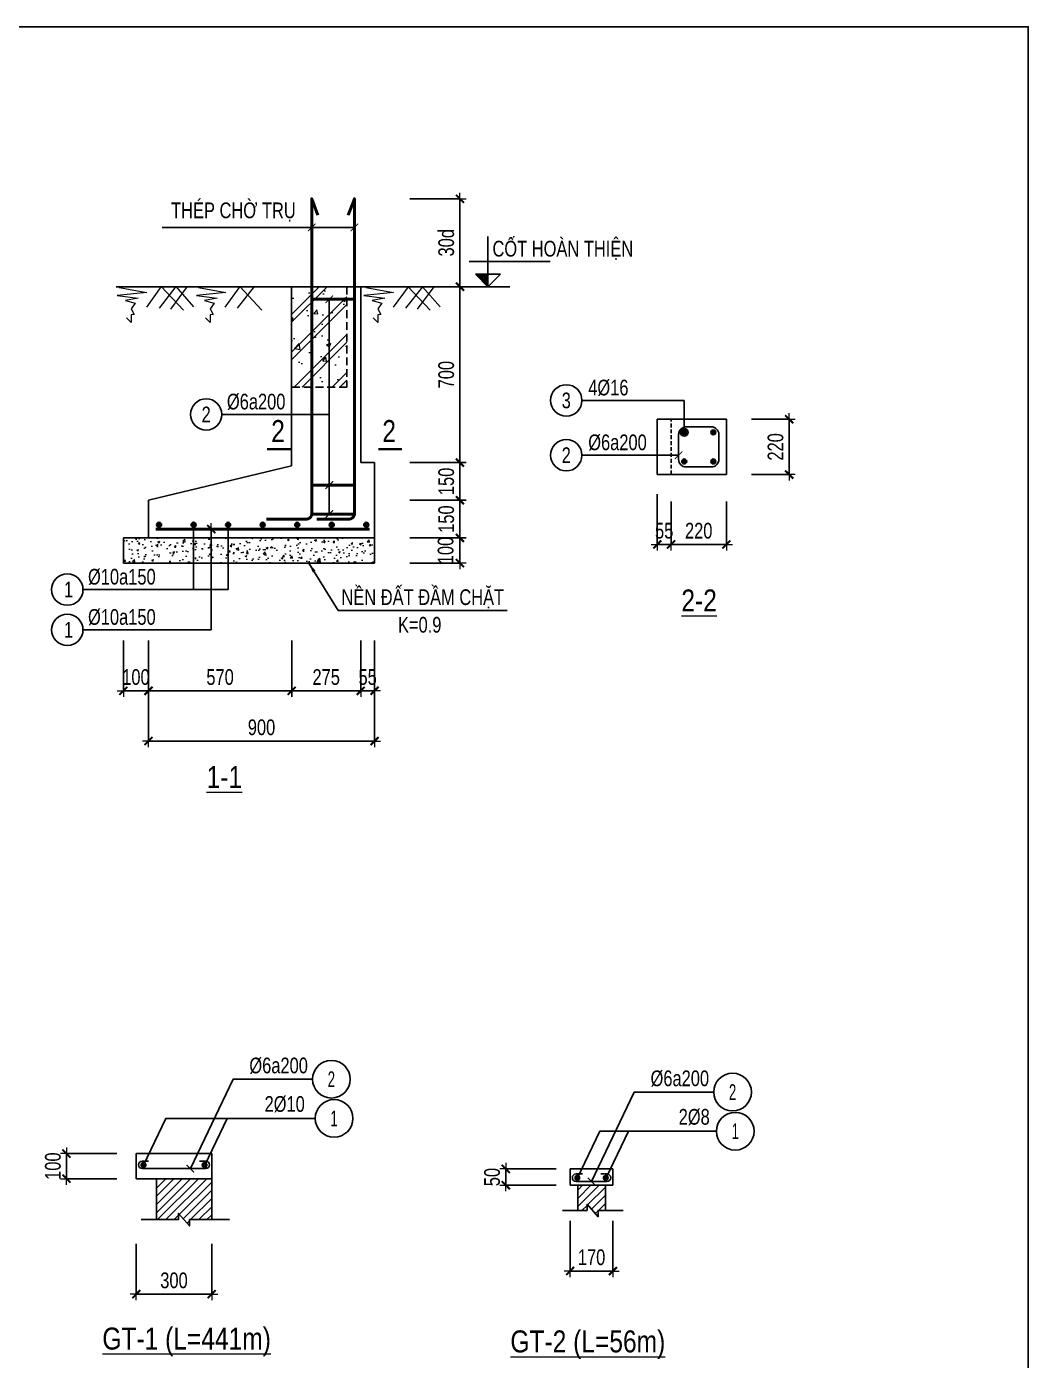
# Model space of a CAD drawing. Header units: millimetres. Extents: x 354914 to 384342, y 22525 to 116384.
# Drawn here: x 376366 to 384342, y 33199 to 43816 of the extents above; entities that cross this region are included whole.
import ezdxf
from ezdxf.enums import TextEntityAlignment as Align

# ---------------------------------------------------------------- set-up
doc = ezdxf.new("R2010")
doc.units = ezdxf.units.MM
doc.header["$LTSCALE"] = 250
doc.header["$MEASUREMENT"] = 0
doc.header["$PDMODE"] = 34
doc.header["$PDSIZE"] = 100
doc.linetypes.add('HIDDEN', pattern=[0.375, 0.25, -0.125])
doc.layers.get('0').update_dxf_attribs({"lineweight": 20})
doc.layers.get('DEFPOINTS').update_dxf_attribs({"color": 6, "lineweight": 20})
for name, color, linetype in [('1', 1, 'Continuous'), ('CDC.04.HIDDEN', 8, 'HIDDEN'), ('CDC_02.DIM', 1, 'Continuous'), ('CDC_03_BORDER', 3, 'Continuous'), ('KCS_BORDER', 3, 'Continuous'), ('KCS_CHI', 1, 'Continuous'), ('KCS_DIM', 1, 'Continuous'), ('KCS_HATCH', 201, 'Continuous'), ('KCS_SNODE', 6, 'Continuous'), ('KCS_STEEL', 4, 'Continuous'), ('KCS_STEEL BOTTOM', 4, 'Continuous'), ('KCS_TEXT', 2, 'Continuous'), ('KCS_TEXT_TK', 2, 'Continuous')]:
    doc.layers.add(name, color=color, linetype=linetype)
for name, color, linetype, lineweight in [('CDC.02.DIM', 1, 'Continuous', 18), ('CDC.03.BORDER', 3, 'Continuous', 25), ('CDC.05.STEEL', 4, 'Continuous', 50), ('CDC.06.TEXT', 2, 'Continuous', 18), ('CDC.10.HATCH', 251, 'Continuous', 9), ('CDC.11.NOTE', 8, 'Continuous', 18)]:
    doc.layers.add(name, color=color, linetype=linetype, lineweight=lineweight)
doc.styles.add('1', font='arial.ttf', dxfattribs={"width": 0.75})
doc.styles.add('KCS_BIGTEXT', font='arial.ttf', dxfattribs={"width": 0.75})
doc.styles.add('KCS_SMTEXT', font='arial.ttf', dxfattribs={"width": 0.7})
doc.dimstyles.new('50X2', dxfattribs={"dimscale": 50, "dimtxt": 2.5, "dimasz": 0.008, "dimexe": 0, "dimexo": 0, "dimgap": 0.9, "dimtad": 1, "dimdec": 0, "dimlfac": 0.5, "dimzin": 13, "dimdsep": 46, "dimtxsty": '1', "dimblk1": 'CHEO', "dimblk2": 'CHEO', "dimsah": 1, "dimcen": 0, "dimclrd": 256, "dimclre": 256, "dimclrt": 3, "dimadec": 0, "dimazin": 0, "dimtfac": 1, "dimtdec": 0, "dimtix": 1, "dimtmove": 2, "dimatfit": 3, "dimldrblk": 'CHEO', "dimfxl": 8, "dimfxlon": 1, "dimtolj": 1, "dimtzin": 13, "dimarcsym": 0})
doc.dimstyles.new('KCS_DIM25', dxfattribs={"dimscale": 25, "dimtxt": 2.5, "dimasz": 1.6, "dimexe": 1.2, "dimexo": 0, "dimgap": 1, "dimtad": 1, "dimdec": 0, "dimzin": 0, "dimdsep": 46, "dimtxsty": 'KCS_SMTEXT', "dimblk": 'ARCHTICK', "dimcen": 0, "dimdle": 1, "dimclrd": 256, "dimclre": 256, "dimclrt": 2, "dimadec": 0, "dimazin": 0, "dimtfac": 1, "dimtdec": 0, "dimtix": 1, "dimtmove": 2, "dimatfit": 3, "dimfxl": 1, "dimtolj": 1, "dimtzin": 0, "dimarcsym": 0})

# ---------------------------------------------------------------- blocks, each defined once
blk = doc.blocks.new('CHEO')
at = {"layer": 'CDC.02.DIM'}
for points in [[(-121, 0), (121, 0)], [(0, 121), (0, -121)]]:
    blk.add_lwpolyline(points, dxfattribs=at)
at = {"layer": 'CDC.02.DIM', "const_width": 40}
blk.add_lwpolyline([(80, 80), (-80, -81)], dxfattribs=at)
blk = doc.blocks.new('*D352')
at = {"layer": 'CDC.02.DIM', "lineweight": -2, "transparency": 16777216}
for p, q in [((381497, 40035), (381497, 39694)), ((381937, 40035), (381937, 39694)), ((381498, 39694), (381937, 39694))]:
    blk.add_line(p, q, dxfattribs=at)
at = {"layer": 'DEFPOINTS', "color": 0, "transparency": 16777216}
for p in [(381497, 40035), (381937, 40035), (381937, 39694)]:
    blk.add_point(p, dxfattribs=at)
at = {"layer": 'CDC.02.DIM', "lineweight": -2, "transparency": 16777216, "xscale": 0.4, "yscale": 0.4, "zscale": 0.4, "rotation": 180}
blk.add_blockref('CHEO', (381497, 39694), dxfattribs=at)
at = {"layer": 'CDC.02.DIM', "lineweight": -2, "transparency": 16777216, "xscale": 0.4, "yscale": 0.4, "zscale": 0.4}
blk.add_blockref('CHEO', (381937, 39694), dxfattribs=at)
at = {"layer": 'CDC.02.DIM', "color": 3, "transparency": 16777216, "insert": (381717, 39803), "char_height": 125, "attachment_point": 5, "style": '1'}
blk.add_mtext('\\A1;220', dxfattribs=at)
blk = doc.blocks.new('*D353')
at = {"layer": 'CDC.02.DIM', "lineweight": -2, "transparency": 16777216}
for p, q in [((382137, 40691), (382437, 40691)), ((382437, 40690), (382437, 40251)), ((382137, 40251), (382437, 40251))]:
    blk.add_line(p, q, dxfattribs=at)
at = {"layer": 'DEFPOINTS', "color": 0, "transparency": 16777216}
for p in [(382137, 40691), (382137, 40251), (382437, 40251)]:
    blk.add_point(p, dxfattribs=at)
at = {"layer": 'CDC.02.DIM', "lineweight": -2, "transparency": 16777216, "xscale": 0.4, "yscale": 0.4, "zscale": 0.4}
for p, rotation in [((382437, 40691), 90), ((382437, 40251), 270)]:
    blk.add_blockref('CHEO', p, dxfattribs=dict(at, rotation=rotation))
at = {"layer": 'CDC.02.DIM', "color": 3, "transparency": 16777216, "insert": (382329, 40471), "char_height": 125, "attachment_point": 5, "rotation": 90, "style": '1'}
blk.add_mtext('\\A1;220', dxfattribs=at)
blk = doc.blocks.new('KCS_SNODE')
at = {"layer": 'KCS_SNODE'}
blk.add_hatch(color=256, dxfattribs=at).paths.add_polyline_path([(-10, 0, 1), (10, 0, 1)])
blk.add_circle((0, 0), 10, dxfattribs=at)
blk = doc.blocks.new('_ArchTick')
at = {"color": 0, "linetype": 'ByBlock', "const_width": 0.15}
blk.add_lwpolyline([(-0.5, -0.5), (0.5, 0.5)], dxfattribs=at)
blk = doc.blocks.new('*D325')
at = {"layer": 'CDC.02.DIM', "lineweight": -2, "transparency": 16777216}
for p, q in [((377136, 38929), (377136, 38529)), ((377336, 38929), (377336, 38529)), ((377135, 38529), (377135, 38529)), ((377136, 38529), (377336, 38529)), ((377336, 38529), (377336, 38529))]:
    blk.add_line(p, q, dxfattribs=at)
at = {"layer": 'DEFPOINTS', "color": 0, "transparency": 16777216}
for p in [(377136, 39546), (377336, 39546), (377336, 38529)]:
    blk.add_point(p, dxfattribs=at)
at = {"layer": 'CDC.02.DIM', "lineweight": -2, "transparency": 16777216, "xscale": 0.4, "yscale": 0.4, "zscale": 0.4}
blk.add_blockref('CHEO', (377136, 38529), dxfattribs=at)
at = {"layer": 'CDC.02.DIM', "lineweight": -2, "transparency": 16777216, "xscale": 0.4, "yscale": 0.4, "zscale": 0.4, "rotation": 180}
blk.add_blockref('CHEO', (377336, 38529), dxfattribs=at)
at = {"layer": 'CDC.02.DIM', "color": 3, "transparency": 16777216, "insert": (377236, 38638), "char_height": 125, "attachment_point": 5, "style": '1'}
blk.add_mtext('\\A1;100', dxfattribs=at)
blk = doc.blocks.new('*D326')
at = {"layer": 'CDC.02.DIM', "lineweight": -2, "transparency": 16777216}
for p, q in [((377336, 38929), (377336, 38529)), ((378476, 38929), (378476, 38529)), ((377336, 38529), (378475, 38529))]:
    blk.add_line(p, q, dxfattribs=at)
at = {"layer": 'DEFPOINTS', "color": 0, "transparency": 16777216}
for p in [(378476, 40333), (377336, 39546), (378476, 38529)]:
    blk.add_point(p, dxfattribs=at)
at = {"layer": 'CDC.02.DIM', "lineweight": -2, "transparency": 16777216, "xscale": 0.4, "yscale": 0.4, "zscale": 0.4, "rotation": 180}
blk.add_blockref('CHEO', (377336, 38529), dxfattribs=at)
at = {"layer": 'CDC.02.DIM', "lineweight": -2, "transparency": 16777216, "xscale": 0.4, "yscale": 0.4, "zscale": 0.4}
blk.add_blockref('CHEO', (378476, 38529), dxfattribs=at)
at = {"layer": 'CDC.02.DIM', "color": 3, "transparency": 16777216, "insert": (377906, 38638), "char_height": 125, "attachment_point": 5, "style": '1'}
blk.add_mtext('\\A1;570', dxfattribs=at)
blk = doc.blocks.new('*D327')
at = {"layer": 'CDC.02.DIM', "lineweight": -2, "transparency": 16777216}
for p, q in [((378476, 38929), (378476, 38529)), ((379026, 38929), (379026, 38529)), ((378476, 38529), (379025, 38529))]:
    blk.add_line(p, q, dxfattribs=at)
at = {"layer": 'DEFPOINTS', "color": 0, "transparency": 16777216}
for p in [(378476, 40333), (379026, 39546), (379026, 38529)]:
    blk.add_point(p, dxfattribs=at)
at = {"layer": 'CDC.02.DIM', "lineweight": -2, "transparency": 16777216, "xscale": 0.4, "yscale": 0.4, "zscale": 0.4, "rotation": 180}
blk.add_blockref('CHEO', (378476, 38529), dxfattribs=at)
at = {"layer": 'CDC.02.DIM', "lineweight": -2, "transparency": 16777216, "xscale": 0.4, "yscale": 0.4, "zscale": 0.4}
blk.add_blockref('CHEO', (379026, 38529), dxfattribs=at)
at = {"layer": 'CDC.02.DIM', "color": 3, "transparency": 16777216, "insert": (378751, 38638), "char_height": 125, "attachment_point": 5, "style": '1'}
blk.add_mtext('\\A1;275', dxfattribs=at)
blk = doc.blocks.new('*D328')
at = {"layer": 'CDC.02.DIM', "lineweight": -2, "transparency": 16777216}
for p, q in [((377336, 38529), (377336, 38129)), ((379136, 38529), (379136, 38129)), ((377336, 38129), (379135, 38129))]:
    blk.add_line(p, q, dxfattribs=at)
at = {"layer": 'DEFPOINTS', "color": 0, "transparency": 16777216}
for p in [(377336, 39546), (379136, 39546), (379136, 38129)]:
    blk.add_point(p, dxfattribs=at)
at = {"layer": 'CDC.02.DIM', "lineweight": -2, "transparency": 16777216, "xscale": 0.4, "yscale": 0.4, "zscale": 0.4, "rotation": 180}
blk.add_blockref('CHEO', (377336, 38129), dxfattribs=at)
at = {"layer": 'CDC.02.DIM', "lineweight": -2, "transparency": 16777216, "xscale": 0.4, "yscale": 0.4, "zscale": 0.4}
blk.add_blockref('CHEO', (379136, 38129), dxfattribs=at)
at = {"layer": 'CDC.02.DIM', "color": 3, "transparency": 16777216, "insert": (378236, 38238), "char_height": 125, "attachment_point": 5, "style": '1'}
blk.add_mtext('\\A1;900', dxfattribs=at)
blk = doc.blocks.new('*D329')
at = {"layer": 'CDC.02.DIM', "lineweight": -2, "transparency": 16777216}
for p, q in [((379416, 40046), (379816, 40046)), ((379816, 39747), (379816, 40046)), ((379416, 39746), (379816, 39746))]:
    blk.add_line(p, q, dxfattribs=at)
at = {"layer": 'DEFPOINTS', "color": 0, "transparency": 16777216}
for p in [(379136, 40046), (379816, 40046), (379136, 39746)]:
    blk.add_point(p, dxfattribs=at)
at = {"layer": 'CDC.02.DIM', "lineweight": -2, "transparency": 16777216, "xscale": 0.4, "yscale": 0.4, "zscale": 0.4}
for p, rotation in [((379816, 40046), 90), ((379816, 39746), 270)]:
    blk.add_blockref('CHEO', p, dxfattribs=dict(at, rotation=rotation))
at = {"layer": 'CDC.02.DIM', "color": 3, "transparency": 16777216, "insert": (379707, 39896), "char_height": 125, "attachment_point": 5, "rotation": 90, "style": '1'}
blk.add_mtext('\\A1;150', dxfattribs=at)
blk = doc.blocks.new('*D330')
at = {"layer": 'CDC.02.DIM', "lineweight": -2, "transparency": 16777216}
for p, q in [((379416, 39746), (379816, 39746)), ((379816, 39547), (379816, 39746)), ((379416, 39546), (379816, 39546))]:
    blk.add_line(p, q, dxfattribs=at)
at = {"layer": 'DEFPOINTS', "color": 0, "transparency": 16777216}
for p in [(379136, 39746), (379816, 39746), (379136, 39546)]:
    blk.add_point(p, dxfattribs=at)
at = {"layer": 'CDC.02.DIM', "lineweight": -2, "transparency": 16777216, "xscale": 0.4, "yscale": 0.4, "zscale": 0.4}
for p, rotation in [((379816, 39746), 90), ((379816, 39546), 270)]:
    blk.add_blockref('CHEO', p, dxfattribs=dict(at, rotation=rotation))
at = {"layer": 'CDC.02.DIM', "color": 3, "transparency": 16777216, "insert": (379702, 39646), "char_height": 125, "attachment_point": 5, "rotation": 90, "style": '1'}
blk.add_mtext('\\A1;100', dxfattribs=at)
blk = doc.blocks.new('tu-nhien')
at = {"layer": 'CDC.10.HATCH', "linetype": 'Continuous'}
for p, q in [((215908, -265956), (215789, -266118)), ((216023, -265956), (215890, -266126)), ((215908, -265956), (216086, -266143)), ((216113, -265956), (215981, -266135)), ((216023, -265956), (216165, -266117)), ((216532, -265956), (216413, -266118)), ((216647, -265956), (216513, -266126)), ((216532, -265956), (216709, -266143))]:
    blk.add_line(p, q, dxfattribs=at)
for points in [[(215573, -265963), (215793, -266002), (215557, -266026), (215724, -266047), (215622, -266067), (215699, -266087), (215667, -266132), (215691, -266177), (215667, -266181), (215667, -266242), (215630, -266205)], [(216203, -265963), (216423, -266002), (216187, -266026), (216353, -266047), (216252, -266067), (216329, -266087), (216297, -266132), (216321, -266177), (216297, -266181), (216297, -266242), (216260, -266205)]]:
    blk.add_lwpolyline(points, dxfattribs=at)
blk = doc.blocks.new('*U297')
at = {"layer": 'CDC.05.STEEL'}
blk.add_line((-170, 0), (170, 0), dxfattribs=at)
blk = doc.blocks.new('*U298')
at = {"layer": 'CDC_03_BORDER', "color": 0, "linetype": 'ByBlock', "lineweight": -2, "transparency": 16777216}
blk.add_blockref('*U297', (0, 0), dxfattribs=at)
blk = doc.blocks.new('*U299')
at = {"layer": 'CDC.05.STEEL'}
blk.add_line((-170, 0), (170, 0), dxfattribs=at)
blk = doc.blocks.new('*U300')
at = {"layer": 'CDC_03_BORDER', "color": 0, "linetype": 'ByBlock', "lineweight": -2, "transparency": 16777216}
blk.add_blockref('*U299', (0, 0), dxfattribs=at)
blk = doc.blocks.new('*D331')
at = {"layer": 'CDC.02.DIM', "lineweight": -2, "transparency": 16777216}
for p, q in [((379416, 41746), (379816, 41746)), ((379816, 40347), (379816, 41746)), ((379416, 40346), (379816, 40346))]:
    blk.add_line(p, q, dxfattribs=at)
at = {"layer": 'DEFPOINTS', "color": 0, "transparency": 16777216}
for p in [(379136, 41746), (379816, 41746), (379136, 40346)]:
    blk.add_point(p, dxfattribs=at)
at = {"layer": 'CDC.02.DIM', "lineweight": -2, "transparency": 16777216, "xscale": 0.4, "yscale": 0.4, "zscale": 0.4}
for p, rotation in [((379816, 41746), 90), ((379816, 40346), 270)]:
    blk.add_blockref('CHEO', p, dxfattribs=dict(at, rotation=rotation))
at = {"layer": 'CDC.02.DIM', "color": 3, "transparency": 16777216, "insert": (379707, 41046), "char_height": 125, "attachment_point": 5, "rotation": 90, "style": '1'}
blk.add_mtext('\\A1;700', dxfattribs=at)
blk = doc.blocks.new('COS_CD')
at = {"layer": 'KCS_HATCH'}
blk.add_hatch(color=256, dxfattribs=at).paths.add_polyline_path([(37.5, 50), (87.5, 0), (87.5, 50)])
at = {"layer": 'KCS_CHI'}
for p, q in [((0, 0), (175, 0)), ((37.5, 50), (137.5, 50)), ((87.5, 0), (37.5, 50)), ((87.5, 0), (87.5, 50)), ((87.5, 0), (137.5, 50))]:
    blk.add_line(p, q, dxfattribs=at)
blk = doc.blocks.new('*D332')
at = {"layer": 'CDC.02.DIM', "lineweight": -2, "transparency": 16777216}
for p, q in [((379416, 42446), (379816, 42446)), ((379816, 41747), (379816, 42446)), ((379416, 41746), (379816, 41746))]:
    blk.add_line(p, q, dxfattribs=at)
at = {"layer": 'DEFPOINTS', "color": 0, "transparency": 16777216}
for p in [(379149, 42446), (379816, 42446), (379149, 41746)]:
    blk.add_point(p, dxfattribs=at)
at = {"layer": 'CDC.02.DIM', "lineweight": -2, "transparency": 16777216, "xscale": 0.4, "yscale": 0.4, "zscale": 0.4}
for p, rotation in [((379816, 42446), 90), ((379816, 41746), 270)]:
    blk.add_blockref('CHEO', p, dxfattribs=dict(at, rotation=rotation))
at = {"layer": 'CDC.02.DIM', "color": 3, "transparency": 16777216, "insert": (379707, 42096), "char_height": 125, "attachment_point": 5, "rotation": 90, "style": '1'}
blk.add_mtext('\\A1;30d', dxfattribs=at)
blk = doc.blocks.new('*U301')
at = {"layer": 'KCS_STEEL', "xscale": 2, "yscale": 2, "zscale": 2}
blk.add_blockref('KCS_SNODE', (0, 0), dxfattribs=at)
blk = doc.blocks.new('*U302')
at = {"layer": 'CDC_03_BORDER', "color": 0, "linetype": 'ByBlock', "lineweight": -2, "transparency": 16777216}
for p in [(0, 0), (275, 0), (550, 0), (825, 0), (1100, 0), (1375, 0), (1650, 0)]:
    blk.add_blockref('*U301', p, dxfattribs=at)
blk = doc.blocks.new('*D334')
at = {"layer": 'CDC.02.DIM', "lineweight": -2, "transparency": 16777216}
for p, q in [((379026, 38929), (379026, 38529)), ((379136, 38929), (379136, 38529)), ((379025, 38529), (379025, 38529)), ((379026, 38529), (379136, 38529)), ((379136, 38529), (379136, 38529))]:
    blk.add_line(p, q, dxfattribs=at)
at = {"layer": 'DEFPOINTS', "color": 0, "transparency": 16777216}
for p in [(379026, 39546), (379136, 39546), (379136, 38529)]:
    blk.add_point(p, dxfattribs=at)
at = {"layer": 'CDC.02.DIM', "lineweight": -2, "transparency": 16777216, "xscale": 0.4, "yscale": 0.4, "zscale": 0.4}
blk.add_blockref('CHEO', (379026, 38529), dxfattribs=at)
at = {"layer": 'CDC.02.DIM', "lineweight": -2, "transparency": 16777216, "xscale": 0.4, "yscale": 0.4, "zscale": 0.4, "rotation": 180}
blk.add_blockref('CHEO', (379136, 38529), dxfattribs=at)
at = {"layer": 'CDC.02.DIM', "color": 3, "transparency": 16777216, "insert": (379081, 38638), "char_height": 125, "attachment_point": 5, "style": '1'}
blk.add_mtext('\\A1;55', dxfattribs=at)
blk = doc.blocks.new('*D335')
at = {"layer": 'CDC.02.DIM', "lineweight": -2, "transparency": 16777216}
for p, q in [((379416, 40346), (379816, 40346)), ((379816, 40047), (379816, 40346)), ((379416, 40046), (379816, 40046))]:
    blk.add_line(p, q, dxfattribs=at)
at = {"layer": 'DEFPOINTS', "color": 0, "transparency": 16777216}
for p in [(379136, 40346), (379816, 40346), (379136, 40046)]:
    blk.add_point(p, dxfattribs=at)
at = {"layer": 'CDC.02.DIM', "lineweight": -2, "transparency": 16777216, "xscale": 0.4, "yscale": 0.4, "zscale": 0.4}
for p, rotation in [((379816, 40346), 90), ((379816, 40046), 270)]:
    blk.add_blockref('CHEO', p, dxfattribs=dict(at, rotation=rotation))
at = {"layer": 'CDC.02.DIM', "color": 3, "transparency": 16777216, "insert": (379707, 40196), "char_height": 125, "attachment_point": 5, "rotation": 90, "style": '1'}
blk.add_mtext('\\A1;150', dxfattribs=at)
blk = doc.blocks.new('A$Ccf27e5a6')
at = {"layer": 'CDC.11.NOTE', "linetype": 'Continuous'}
for p, q in [((-492, 0), (-633, -161)), ((-582, 0), (-450, -179)), ((-377, 0), (-554, -187)), ((-492, 0), (-358, -170)), ((-377, 0), (-258, -162))]:
    blk.add_line(p, q, dxfattribs=at)
blk.add_lwpolyline([(-42, -7), (-262, -46), (-26, -70), (-193, -91), (-91, -111), (-168, -131), (-136, -176), (-160, -221), (-136, -225), (-136, -285), (-99, -249)], dxfattribs=at)
blk = doc.blocks.new('*D304')
at = {"layer": 'CDC.02.DIM', "lineweight": -2, "transparency": 16777216}
for p, q in [((380693, 34310), (380693, 33910)), ((381034, 34310), (381034, 33910)), ((380694, 33910), (381033, 33910))]:
    blk.add_line(p, q, dxfattribs=at)
at = {"layer": 'DEFPOINTS', "color": 0, "transparency": 16777216}
for p in [(380693, 34593), (381034, 34593), (381034, 33910)]:
    blk.add_point(p, dxfattribs=at)
at = {"layer": 'CDC.02.DIM', "lineweight": -2, "transparency": 16777216, "xscale": 0.4, "yscale": 0.4, "zscale": 0.4, "rotation": 180}
blk.add_blockref('CHEO', (380693, 33910), dxfattribs=at)
at = {"layer": 'CDC.02.DIM', "lineweight": -2, "transparency": 16777216, "xscale": 0.4, "yscale": 0.4, "zscale": 0.4}
blk.add_blockref('CHEO', (381034, 33910), dxfattribs=at)
at = {"layer": 'CDC.02.DIM', "color": 3, "transparency": 16777216, "insert": (380864, 34019), "char_height": 125, "attachment_point": 5, "style": '1'}
blk.add_mtext('\\A1;170', dxfattribs=at)
blk = doc.blocks.new('*D305')
at = {"layer": 'CDC.02.DIM', "lineweight": -2, "transparency": 16777216}
for p, q in [((380181, 34723), (380181, 34724)), ((380581, 34723), (380181, 34723)), ((380181, 34593), (380181, 34723)), ((380581, 34593), (380181, 34593)), ((380181, 34593), (380181, 34592))]:
    blk.add_line(p, q, dxfattribs=at)
at = {"layer": 'DEFPOINTS', "color": 0, "transparency": 16777216}
for p in [(380181, 34723), (380693, 34723), (380693, 34593)]:
    blk.add_point(p, dxfattribs=at)
at = {"layer": 'CDC.02.DIM', "lineweight": -2, "transparency": 16777216, "xscale": 0.4, "yscale": 0.4, "zscale": 0.4}
for p, rotation in [((380181, 34723), 270), ((380181, 34593), 90)]:
    blk.add_blockref('CHEO', p, dxfattribs=dict(at, rotation=rotation))
at = {"layer": 'CDC.02.DIM', "color": 3, "transparency": 16777216, "insert": (380072, 34658), "char_height": 125, "attachment_point": 5, "rotation": 90, "style": '1'}
blk.add_mtext('\\A1;50', dxfattribs=at)
blk = doc.blocks.new('*D306')
at = {"layer": 'CDC.02.DIM', "lineweight": -2, "transparency": 16777216}
for p, q in [((377239, 34126), (377239, 33726)), ((377839, 34126), (377839, 33726)), ((377239, 33726), (377839, 33726))]:
    blk.add_line(p, q, dxfattribs=at)
at = {"layer": 'DEFPOINTS', "color": 0, "transparency": 16777216}
for p in [(377239, 34645), (377839, 34645), (377839, 33726)]:
    blk.add_point(p, dxfattribs=at)
at = {"layer": 'CDC.02.DIM', "lineweight": -2, "transparency": 16777216, "xscale": 0.4, "yscale": 0.4, "zscale": 0.4, "rotation": 180}
blk.add_blockref('CHEO', (377239, 33726), dxfattribs=at)
at = {"layer": 'CDC.02.DIM', "lineweight": -2, "transparency": 16777216, "xscale": 0.4, "yscale": 0.4, "zscale": 0.4}
blk.add_blockref('CHEO', (377839, 33726), dxfattribs=at)
at = {"layer": 'CDC.02.DIM', "color": 3, "transparency": 16777216, "insert": (377539, 33835), "char_height": 125, "attachment_point": 5, "style": '1'}
blk.add_mtext('\\A1;300', dxfattribs=at)
blk = doc.blocks.new('*D307')
at = {"layer": 'CDC.02.DIM', "lineweight": -2, "transparency": 16777216}
for p, q in [((376683, 34845), (376683, 34846)), ((377083, 34845), (376683, 34845)), ((376683, 34645), (376683, 34845)), ((377083, 34645), (376683, 34645)), ((376683, 34645), (376683, 34644))]:
    blk.add_line(p, q, dxfattribs=at)
at = {"layer": 'DEFPOINTS', "color": 0, "transparency": 16777216}
for p in [(376683, 34845), (377239, 34845), (377239, 34645)]:
    blk.add_point(p, dxfattribs=at)
at = {"layer": 'CDC.02.DIM', "lineweight": -2, "transparency": 16777216, "xscale": 0.4, "yscale": 0.4, "zscale": 0.4}
for p, rotation in [((376683, 34845), 270), ((376683, 34645), 90)]:
    blk.add_blockref('CHEO', p, dxfattribs=dict(at, rotation=rotation))
at = {"layer": 'CDC.02.DIM', "color": 3, "transparency": 16777216, "insert": (376575, 34745), "char_height": 125, "attachment_point": 5, "rotation": 90, "style": '1'}
blk.add_mtext('\\A1;100', dxfattribs=at)
blk = doc.blocks.new('*D321')
at = {"layer": 'CDC.02.DIM', "lineweight": -2, "transparency": 16777216}
for p, q in [((381387, 40094), (381387, 39694)), ((381497, 40035), (381497, 39694)), ((381387, 39694), (381387, 39694)), ((381497, 39694), (381387, 39694)), ((381498, 39694), (381498, 39694))]:
    blk.add_line(p, q, dxfattribs=at)
at = {"layer": 'DEFPOINTS', "color": 0, "transparency": 16777216}
for p in [(381387, 40251), (381497, 40035), (381387, 39694)]:
    blk.add_point(p, dxfattribs=at)
at = {"layer": 'CDC.02.DIM', "lineweight": -2, "transparency": 16777216, "xscale": 0.4, "yscale": 0.4, "zscale": 0.4}
blk.add_blockref('CHEO', (381387, 39694), dxfattribs=at)
at = {"layer": 'CDC.02.DIM', "lineweight": -2, "transparency": 16777216, "xscale": 0.4, "yscale": 0.4, "zscale": 0.4, "rotation": 180}
blk.add_blockref('CHEO', (381497, 39694), dxfattribs=at)
at = {"layer": 'CDC.02.DIM', "color": 3, "transparency": 16777216, "insert": (381442, 39803), "char_height": 125, "attachment_point": 5, "style": '1'}
blk.add_mtext('\\A1;55', dxfattribs=at)

msp = doc.modelspace()

# ---------------------------------------------------------------- hatches: boundary and pattern name
at = {"layer": 'CDC.10.HATCH'}
h = msp.add_hatch(dxfattribs=at)
h.set_pattern_fill('BT-01', color=256, scale=50, pattern_type=2)
h.set_pattern_definition([(50, (95642.28, 125867.13), (358.6301, -31.37607), [37.5, -412.5]), (355, (95642.28, 125867.13), (-69.37567, 376.09607), [30, -330]), (100.4514, (95672.17, 125864.5), (289.2547, 344.71977), [31.8701, -350.57106]), (46.1842, (95642.3, 125967.13), (533.6205, -82.7595), [56.25, -618.75]), (96.6356, (95686.75, 125960.23), (467.33135, 487.0589), [47.8051, -525.8565]), (351.1842, (95642.3, 125967.1), (467.331, 487.0593), [45, -495]), (21, (95692.28, 125942.13), (298.45353, -201.30945), [37.5, -412.5]), (326, (95692.28, 125942.13), (121.65767, 362.575), [30, -330]), (71.4514, (95717.15, 125925.35), (420.1113, 161.26525), [31.8701, -350.57106]), (37.5, (95642.28, 125867.13), (6.07993, 166.446927), [0, -326, 0, -335, 0, -331.25]), (7.5, (95642.28, 125867.13), (131.53477, 197.20586), [0, -191, 0, -318.5, 0, -126.25]), (327.5, (95530.78, 125867.13), (266.91122, -11.277436), [0, -125, 0, -390, 0, -517.5]), (317.5, (95480.78, 125867.13), (291.59308, 50.0525), [0, -162.5, 0, -259, 0, -367.5]), (45, (95642.28, 125867.13), (-150.26019, 150.26019), []), (45, (95642.28, 125928.38), (-150.26019, 150.26019), [])])
h.paths.add_polyline_path([(378475.7, 41746.3), (378915.7, 41746.3), (378915.7, 40946.3), (378475.7, 40946.3)])
h = msp.add_hatch(dxfattribs=at)
h.set_pattern_fill('BTLOT', color=256, scale=20, style=0, pattern_type=2)
h.set_pattern_definition([(50, (94902.08, 125825.44), (143.452037, -12.550427), [15, -165]), (355, (94902.08, 125825.44), (-27.75027, 150.43843), [12, -132]), (100.451444, (94914.03, 125824.4), (115.70177, 137.888), [12.74804, -140.22842]), (46.1842, (94902.08, 125865.44), (213.44827, -33.10386), [22.5, -247.5]), (96.635635, (94919.86, 125862.68), (186.93239, 194.82372), [19.12207, -210.34275]), (351.18416, (94902.08, 125865.44), (186.93239, 194.82372), [18, -198]), (21, (94922.08, 125855.44), (119.38141, -80.52378), [15, -165]), (326, (94922.08, 125855.44), (48.66307, 145.03001), [12, -132]), (71.451445, (94932.03, 125848.73), (168.044475, 64.50623), [12.74804, -140.22842]), (37.5, (94902.077, 125825.444), (2.431971, 66.578771), [0, -130.4, 0, -134, 0, -132.5]), (7.5, (94902.08, 125825.44), (52.613907, 78.882342), [0, -76.4, 0, -127.4, 0, -50.5]), (327.5, (94857.477, 125825.444), (106.764487, -4.510974), [0, -50, 0, -156, 0, -207]), (317.5, (94837.48, 125825.44), (116.637234, 20.020996), [0, -65, 0, -103.6, 0, -147])])
h.paths.add_polyline_path([(377135.7, 39746.3), (379135.7, 39746.3), (379135.7, 39546.3), (377135.7, 39546.3)])
h = msp.add_hatch(dxfattribs=at)
h.set_pattern_fill('ANSI31', color=256, scale=370, style=0)
h.set_pattern_definition([(45, (278268.955, 90260.004), (-32.703689, 32.703689), [])])
h.paths.add_polyline_path([(377398.7, 34319), (377574.4, 34319), (377574.4, 34369), (377662.2, 34269), (377662.2, 34319), (377839.2, 34319), (377839.2, 34645), (377398.9, 34645)])
h = msp.add_hatch(dxfattribs=at)
h.set_pattern_fill('ANSI31', color=256, scale=370, style=0)
h.set_pattern_definition([(45, (281403.543, 90415.774), (-32.703689, 32.703689), [])])
h.paths.add_polyline_path([(380758.6, 34391.9), (380828.1, 34391.9), (380828.1, 34441.9), (380916, 34341.9), (380916, 34391.9), (380973.8, 34391.9), (380973.8, 34593), (380758.9, 34593)])

# ---------------------------------------------------------------- linework, layer by layer
at = {"layer": '1'}
msp.add_lwpolyline([(356281.7, 43816.2), (384341.6, 43816.2), (384341.6, 22524.8), (356281.7, 22524.8)], close=True, dxfattribs=at)
at = {"layer": 'CDC.04.HIDDEN', "ltscale": 0.5}
msp.add_line((381497.4, 40250.8), (381497.4, 40690.8), dxfattribs=at)
at = {"layer": 'CDC.04.HIDDEN'}
msp.add_lwpolyline([(378475.7, 41746.3), (378915.7, 41746.3), (378915.7, 40946.3), (378475.7, 40946.3)], close=True, dxfattribs=at)
at = {"layer": 'CDC.05.STEEL'}
for p, q in [((378635.7, 39936.3), (378975.7, 39936.3)), ((379095.2, 39816.3), (377395.3, 39816.3))]:
    msp.add_line(p, q, dxfattribs=at)
for points in [[(378683.3, 42316.1), (378635.7, 42446.3), (378635.7, 39936.3, -0.4142136), (378595.7, 39896.3), (378275.7, 39896.3)], [(378925.4, 42316.1), (378975.7, 42446.3), (378975.7, 39936.3, -0.4142136), (378935.7, 39896.3), (378675.7, 39896.3)]]:
    msp.add_lwpolyline(points, format="xyb", dxfattribs=at)
at = {"layer": 'CDC_02.DIM'}
for points in [[(377669.2, 34725.4), (378009.1, 35437.1), (378642.1, 35437.1)], [(380863.7, 34623), (381203.6, 35334.7), (381836.6, 35334.7)], [(377296.2, 34753.8), (377474.8, 35125.3), (378403.6, 35125.3)], [(377784.4, 34753.8), (377963, 35125.3), (378663.6, 35125.3)], [(380750.7, 34651.4), (380929.3, 35022.9), (381858.1, 35022.9)], [(380978.9, 34651.4), (381157.5, 35022.9), (381758.1, 35022.9)]]:
    msp.add_lwpolyline(points, dxfattribs=at)
for centre in [(378792.1, 35437.1), (381986.6, 35334.7), (378813.6, 35125.3), (382008.1, 35022.9)]:
    msp.add_circle(centre, 150, dxfattribs=at)
at = {"layer": 'KCS_BORDER'}
for p, q in [((377077.5, 41746.3), (379601.5, 41746.3)), ((378475.7, 40319.9), (378475.7, 41746.3)), ((379025.7, 41746.3), (379025.7, 40346.3)), ((379025.7, 40346.3), (379135.7, 40346.3)), ((379135.7, 40346.3), (379135.7, 39746.3)), ((377335.7, 40046.3), (378475.7, 40319.9)), ((377335.7, 39746.3), (377335.7, 40046.3)), ((377135.7, 39746.3), (379135.7, 39746.3)), ((377135.7, 39746.3), (377135.7, 39546.3)), ((379135.7, 39746.3), (379135.7, 39546.3)), ((377135.7, 39546.3), (379135.7, 39546.3))]:
    msp.add_line(p, q, dxfattribs=at)
at = {"layer": 'KCS_BORDER', "ltscale": 3}
for p, q in [((381387.4, 40690.8), (381937.4, 40690.8)), ((381387.4, 40250.8), (381387.4, 40690.8)), ((381937.4, 40250.8), (381937.4, 40690.8)), ((381387.4, 40250.8), (381937.4, 40250.8)), ((377839.2, 34845), (377239, 34845)), ((377239, 34845), (377239, 34645)), ((377839.2, 34845), (377839.2, 34645)), ((381033.7, 34723), (380693.5, 34723)), ((380693.5, 34723), (380693.5, 34593)), ((381033.7, 34723), (381033.7, 34593)), ((377839.2, 34645), (377239, 34645)), ((377398.8, 34319), (377398.8, 34645)), ((377839.2, 34319), (377839.2, 34645)), ((381033.7, 34593), (380693.5, 34593)), ((380753.6, 34391.9), (380753.6, 34593)), ((380973.8, 34391.9), (380973.8, 34593))]:
    msp.add_line(p, q, dxfattribs=at)
at = {"layer": 'KCS_CHI'}
for p, q in [((380039.1, 41746.3), (380039.1, 42146.3)), ((379889.1, 41946.3), (380534.1, 41946.3)), ((378775.5, 41646.3), (378775.5, 39936.3)), ((377920.3, 40729.1), (378775.5, 40729.1)), ((377695, 39334.8), (377695, 39850.3)), ((377970, 39334.8), (377970, 39850.3)), ((376814.4, 39334.8), (377970, 39334.8))]:
    msp.add_line(p, q, dxfattribs=at)
at = {"layer": 'KCS_CHI', "ltscale": 3}
for p, q in [((380787.4, 40840.8), (381601.4, 40840.8)), ((381601.4, 40586.8), (381601.4, 40840.8)), ((380787.4, 40404.7), (381557.4, 40404.7))]:
    msp.add_line(p, q, dxfattribs=at)
at = {"layer": 'KCS_CHI'}
for points in [[(380632.1, 34391.9), (380828.1, 34391.9), (380828.1, 34441.9), (380916, 34341.9), (380916, 34391.9), (381115.6, 34391.9)], [(377277.3, 34319), (377574.4, 34319), (377574.4, 34369), (377662.2, 34269), (377662.2, 34319), (377981, 34319)]]:
    msp.add_lwpolyline(points, dxfattribs=at)
msp.add_circle((381601.4, 40586.8), 31, dxfattribs=at)
at = {"layer": 'KCS_SNODE', "ltscale": 3, "const_width": 25}
for points in [[(377283.7, 34753.8, 1), (377308.7, 34753.8, 1)], [(377794.7, 34753.8, -1), (377769.7, 34753.8, -1)], [(380738.2, 34651.4, 1), (380763.2, 34651.4, 1)], [(380989.2, 34651.4, -1), (380964.2, 34651.4, -1)]]:
    msp.add_lwpolyline(points, format="xyb", close=True, dxfattribs=at)
at = {"layer": 'KCS_STEEL', "ltscale": 3}
msp.add_lwpolyline([(381557.4, 40570.8), (381557.4, 40370.8, 0.4142136), (381617.4, 40310.8), (381817.4, 40310.8, 0.4142136), (381877.4, 40370.8), (381877.4, 40570.8, 0.4142136), (381817.4, 40630.8), (381617.4, 40630.8, 0.4142136), (381557.4, 40570.8)], format="xyb", dxfattribs=at)
at = {"layer": 'KCS_STEEL BOTTOM', "ltscale": 3}
for points in [[(377336.4, 34785.4), (377286.4, 34785.4, 1), (377286.4, 34725.4), (377792, 34725.4, 1), (377792, 34785.4), (377742, 34785.4)], [(380790.9, 34683), (380740.9, 34683, 1), (380740.9, 34623), (380986.5, 34623, 1), (380986.5, 34683), (380936.5, 34683)]]:
    msp.add_lwpolyline(points, format="xyb", dxfattribs=at)
at = {"layer": 'KCS_TEXT_TK', "color": 1, "ltscale": 3}
for centre in [(380662.4, 40840.8), (380662.4, 40404.7)]:
    msp.add_circle(centre, 125, dxfattribs=at)
at = {"layer": 'KCS_TEXT_TK', "color": 1}
for centre in [(377795.3, 40729.1), (376689.4, 39334.8), (376689.4, 39014.5)]:
    msp.add_circle(centre, 125, dxfattribs=at)

# ---------------------------------------------------------------- block references
at = {"layer": 'CDC.03.BORDER', "xscale": -1}
msp.add_blockref('A$Ccf27e5a6', (379025.7, 41746.3), dxfattribs=at)
at = {"layer": 'CDC.06.TEXT', "color": 4, "xscale": 134.4, "yscale": 134.4, "zscale": 134.4, "rotation": 134.9999999999999}
for p in [(378375.5, 40452.4), (379260, 40452.4)]:
    msp.add_blockref('_ArchTick', p, dxfattribs=at)
at = {"layer": 'CDC.11.NOTE'}
msp.add_blockref('tu-nhien', (161530, 307702.5), dxfattribs=at)
at = {"layer": 'CDC_03_BORDER'}
for name, p in [('*U300', (378805.7, 41646.3)), ('*U298', (378805.7, 40166.3)), ('*U302', (377420, 39850.3))]:
    msp.add_blockref(name, p, dxfattribs=at)
at = {"layer": 'KCS_CHI', "xscale": 2, "yscale": 2, "zscale": 2}
msp.add_blockref('COS_CD', (379864.1, 41746.3), dxfattribs=at)
at = {"layer": 'KCS_DIM', "yscale": 60, "zscale": 60, "rotation": 180}
for p, xscale in [((378775.5, 41646.3), 60), ((381557.4, 40404.7), 60), ((378775.5, 40166.3), 60), ((378775.5, 39936.3), 60), ((377669.2, 34725.4), -60), ((380863.7, 34623), -60)]:
    msp.add_blockref('_ArchTick', p, dxfattribs=dict(at, xscale=xscale))
at = {"layer": 'KCS_STEEL', "xscale": 2, "yscale": 2, "zscale": 2}
for p in [(381601.4, 40586.8), (381833.4, 40586.8), (381601.4, 40354.8), (381833.4, 40354.8)]:
    msp.add_blockref('KCS_SNODE', p, dxfattribs=at)

# ---------------------------------------------------------------- texts
at = {"layer": 'CDC.06.TEXT', "color": 4, "style": 'KCS_BIGTEXT', "width": 0.8}
for p in [(378422.1, 40509.4), (379306.6, 40509.4)]:
    msp.add_text('2', height=175, dxfattribs=at).set_placement(p, align=Align.RIGHT)
for s, p in [('%%U2-2', (381720.3, 39160.8)), ('%%U1-1', (377940.3, 37756.1)), ('%%UGT-1 (L=441m)', (377639.6, 33284.8)), ('%%UGT-2 (L=56m)', (380834.1, 33262.1))]:
    msp.add_text(s, height=175, dxfattribs=at).set_placement(p, align=Align.CENTER)
at = {"layer": 'KCS_TEXT', "style": 'KCS_SMTEXT', "width": 0.75}
for s, p in [('THÉP CHỜ TRỤ', (378508.5, 42291.5)), ('CỐT HOÀN THIỆN', (381195.3, 41986.3)), ('NỀN ĐẤT ĐẦM CHẶT', (380167.4, 39212.1)), (' K=0.9', (379668.4, 38992.3))]:
    msp.add_text(s, height=125, dxfattribs=at).set_placement(p, align=Align.RIGHT)
at = {"layer": 'KCS_TEXT', "ltscale": 3, "style": 'KCS_SMTEXT', "width": 0.75}
for s, p in [('4%%C16', (380837.4, 40880.8)), ('%%C6a200', (380837.4, 40444.7)), ('%%C6a200', (378139.2, 35484)), ('%%C6a200', (381333.6, 35381.6)), ('2%%C10', (378260.3, 35177.5)), ('2%%C8', (381557.5, 35075.1))]:
    msp.add_text(s, height=125, dxfattribs=at).set_placement(p)
at = {"layer": 'KCS_TEXT', "style": 'KCS_SMTEXT', "width": 0.75}
for s, p in [('%%C6a200', (377960.3, 40769.1)), ('%%C10a150', (376854.4, 39374.8)), ('%%C10a150', (376854.4, 39054.5))]:
    msp.add_text(s, height=125, dxfattribs=at).set_placement(p)
at = {"layer": 'KCS_TEXT', "ltscale": 3, "style": 'KCS_SMTEXT', "width": 0.6}
for s, p in [('2', (378792.1, 35437.1)), ('2', (381986.6, 35334.7)), ('1', (378813.6, 35125.3)), ('1', (382008.1, 35022.9))]:
    msp.add_text(s, height=125, dxfattribs=at).set_placement(p, align=Align.MIDDLE_CENTER)
at = {"layer": 'KCS_TEXT_TK', "ltscale": 3, "style": 'KCS_SMTEXT', "width": 0.75}
for s, p in [('3', (380662.4, 40840.8)), ('2', (380662.4, 40404.7))]:
    msp.add_text(s, height=125, dxfattribs=at).set_placement(p, align=Align.MIDDLE_CENTER)
at = {"layer": 'KCS_TEXT_TK', "style": 'KCS_SMTEXT', "width": 0.75}
for s, p in [('2', (377795.3, 40729.1)), ('1', (376699.2, 39334.8)), ('1', (376699.2, 39014.5))]:
    msp.add_text(s, height=125, dxfattribs=at).set_placement(p, align=Align.MIDDLE_CENTER)

# ---------------------------------------------------------------- dimensions: what is measured, and where the dimension line sits
at = {"layer": 'CDC.02.DIM'}
for base, p1, p2, text, picture, middle in [((379815.7, 42446.3), (379149.2, 41746.3), (379149.2, 42446.3), '30d', '*D332', (379706.9, 42096.3)), ((380181.3, 34723), (380693.5, 34593), (380693.5, 34723), '50', '*D305', (380072.4, 34658))]:
    dim = msp.add_linear_dim(base=base, p1=p1, p2=p2, angle=90, text=text, dimstyle='50X2', dxfattribs=at)
    dim.commit()
    dim.dimension.update_dxf_attribs({"geometry": picture, "text_midpoint": middle})
for base, p1, p2, picture, middle in [((379815.7, 41746.3), (379135.7, 40346.3), (379135.7, 41746.3), '*D331', (379706.9, 41046.3)), ((382437.4, 40250.8), (382137.4, 40690.8), (382137.4, 40250.8), '*D353', (382328.6, 40470.8)), ((379815.7, 40346.3), (379135.7, 40046.3), (379135.7, 40346.3), '*D335', (379706.9, 40196.3)), ((379815.7, 40046.3), (379135.7, 39746.3), (379135.7, 40046.3), '*D329', (379706.9, 39896.3)), ((376683.4, 34845), (377239, 34645), (377239, 34845), '*D307', (376574.6, 34745))]:
    dim = msp.add_linear_dim(base=base, p1=p1, p2=p2, angle=90, dimstyle='50X2', dxfattribs=at)
    dim.commit()
    dim.dimension.update_dxf_attribs({"geometry": picture, "text_midpoint": middle})
for base, p1, p2, picture, middle in [((378475.7, 38529.4), (377335.7, 39546.3), (378475.7, 40333.1), '*D326', (377905.7, 38638.2)), ((379025.7, 38529.4), (378475.7, 40333.1), (379025.7, 39546.3), '*D327', (378750.7, 38638.2)), ((381387.4, 39694.1), (381497.4, 40035.1), (381387.4, 40250.8), '*D321', (381442.4, 39802.7)), ((381937.4, 39694.1), (381497.4, 40035.1), (381937.4, 40035.1), '*D352', (381717.4, 39802.9)), ((377335.7, 38529.4), (377135.7, 39546.3), (377335.7, 39546.3), '*D325', (377235.7, 38638.2)), ((379135.7, 38129.4), (377335.7, 39546.3), (379135.7, 39546.3), '*D328', (378235.7, 38238.2)), ((379135.7, 38529.4), (379025.7, 39546.3), (379135.7, 39546.3), '*D334', (379080.7, 38637.9)), ((377839.2, 33726.5), (377239, 34645), (377839.2, 34645), '*D306', (377539.1, 33835.3)), ((381033.7, 33910.3), (380693.5, 34593), (381033.7, 34593), '*D304', (380863.6, 34019.1))]:
    dim = msp.add_linear_dim(base=base, p1=p1, p2=p2, dimstyle='50X2', dxfattribs=at)
    dim.commit()
    dim.dimension.update_dxf_attribs({"geometry": picture, "text_midpoint": middle})
dim = msp.add_linear_dim(base=(379815.7, 39746.3), p1=(379135.7, 39546.3), p2=(379135.7, 39746.3), angle=90, dimstyle='50X2', dxfattribs=at)
dim.commit()
dim.dimension.update_dxf_attribs({"geometry": '*D330', "text_midpoint": (379701.9, 39646.3), "dimtype": 160})

# ---------------------------------------------------------------- leaders
for points, dimstyle, override in [([(377835.7, 39816.3), (377835.7, 39014.5), (376814.4, 39014.5)], '50X2', {"dimgap": 0.9, "dimtad": 0}), ([(378613.1, 39546.3), (378847.1, 39168.5), (380190.8, 39168.5)], 'KCS_DIM25', {"dimscale": 50, "dimgap": 1, "dimtad": 0, "dimclrd": 1, "dimclre": 1, "dimfxl": 0})]:
    msp.add_leader(points, dimstyle=dimstyle, override=override, dxfattribs=at)
at = {"layer": 'KCS_DIM'}
for points in [[(378975.7, 42218.1), (377445.6, 42218.1)], [(378635.7, 42218.1), (377445.6, 42218.1)]]:
    msp.add_leader(points, dimstyle='KCS_DIM25', override={"dimscale": 50, "dimasz": 1.2, "dimtad": 0, "dimclrd": 1, "dimclre": 1, "dimldrblk": 'ArchTick', "dimfxl": 0}, dxfattribs=at)

doc.saveas('drawing.dxf')
